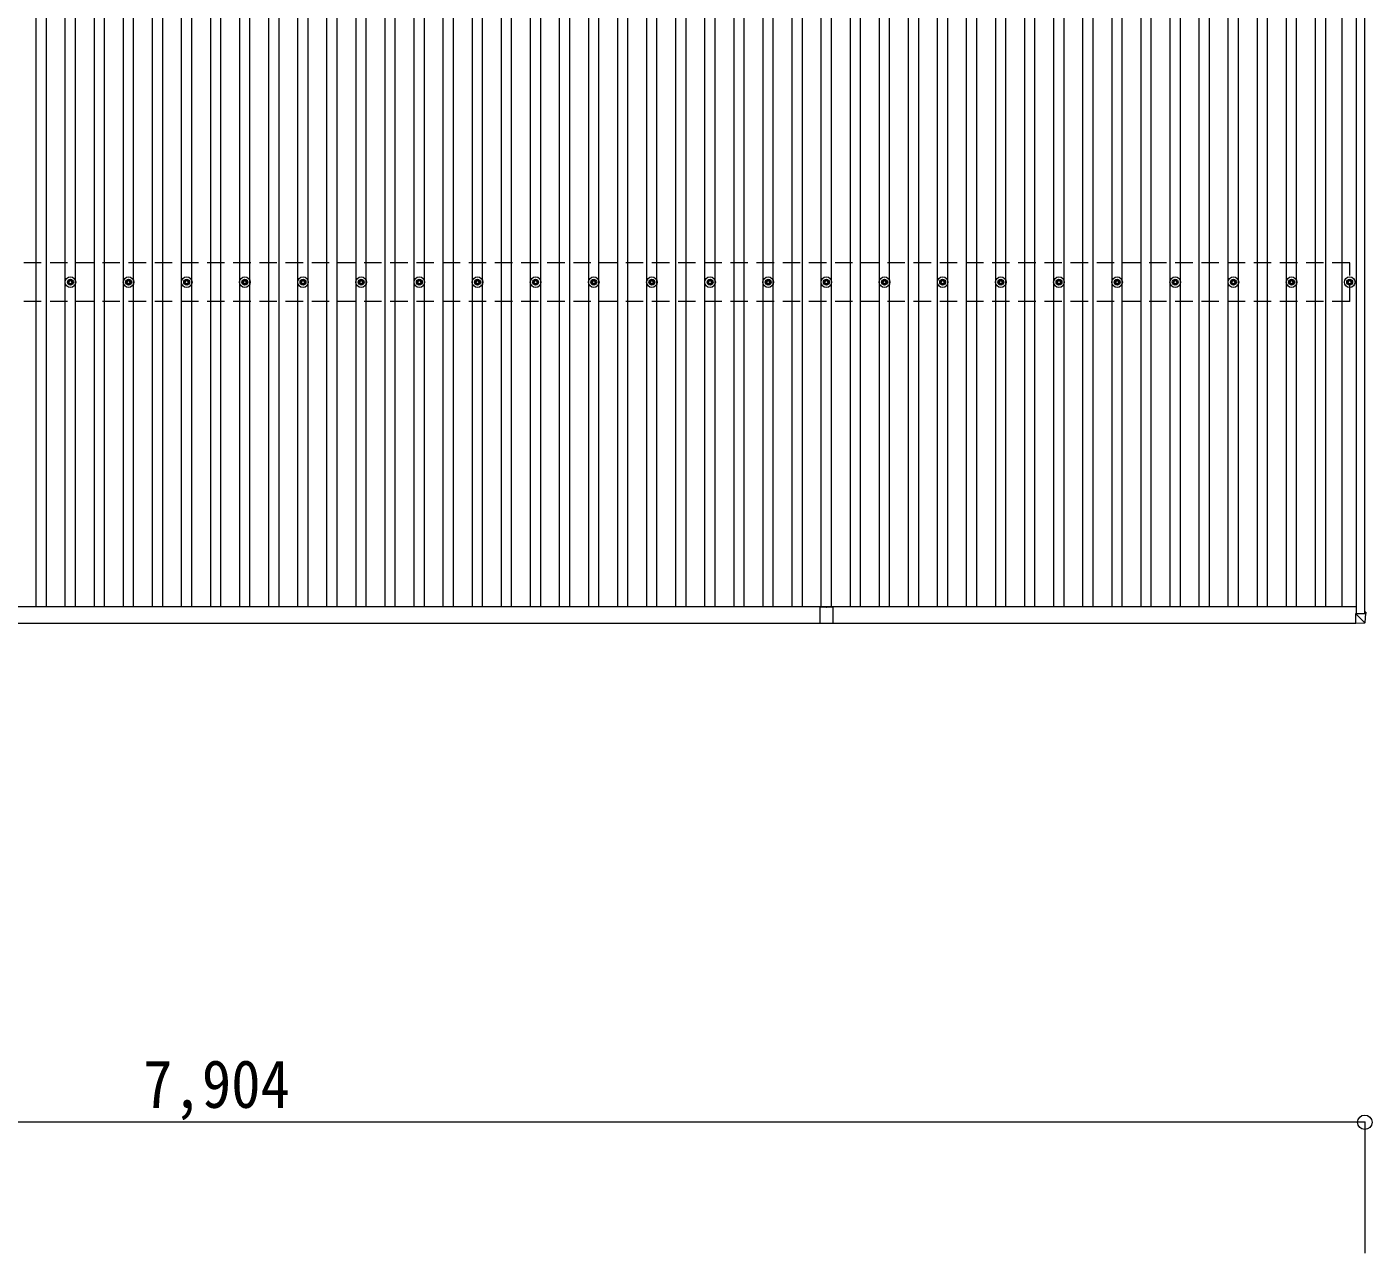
# Model space of a CAD drawing. Units: millimetres at full size, sheet at 1:50; details may follow other scales. Extents: x -14053 to 14053, y -9700 to 9700.
# Drawn here: x -8696 to -4069, y 1265 to 5482 of the extents above; entities that cross this region are included whole.
import ezdxf
from ezdxf.enums import TextEntityAlignment as Align

# ---------------------------------------------------------------- set-up
doc = ezdxf.new("R2010")
doc.units = ezdxf.units.MM
doc.header["$LTSCALE"] = 50
doc.header["$PDMODE"] = 32
doc.header["$PDSIZE"] = 50
doc.linetypes.add('DASHED1', pattern=[1.8, 1.2, -0.6])
for name, color, linetype, lineweight in [('0-8_DIM1', 6, 'Continuous', 9), ('1-1', 2, 'Continuous', 9), ('1-2', 134, 'Continuous', 9), ('1-3', 5, 'Continuous', 5), ('1-4', 2, 'DASHED1', 9), ('1-5', 6, 'Continuous', 9)]:
    doc.layers.add(name, color=color, linetype=linetype, lineweight=lineweight)
doc.styles.add('ＭＳ ゴシック', font='')
doc.styles.get('ＭＳ ゴシック').set_extended_font_data('MS Gothic')

msp = doc.modelspace()

# ---------------------------------------------------------------- linework, layer by layer
at = {"layer": '0-8_DIM1'}
for q in [(-11998.28, 1714.75), (-4094.28, 1264.75)]:
    msp.add_line((-4094.28, 1714.75), q, dxfattribs=at)
msp.add_point((-4094.28, 1714.75), dxfattribs=at)
at = {"layer": '1-1'}
for p, q in [((-4123.28, 3464.16), (-4123.28, 8845.19)), ((-4094.28, 3469.05), (-4094.28, 8845.24)), ((-4172.78, 3488.9), (-4172.78, 8818)), ((-11969.28, 3488.9), (-4123.28, 3488.9)), ((-11967.8, 3431.75), (-5968.78, 3431.75)), ((-5923.78, 3431.75), (-4125.58, 3431.75))]:
    msp.add_line(p, q, dxfattribs=at)
at = {"layer": '1-2'}
for p, q in [((-8663.78, 3488.9), (-8663.78, 8818)), ((-8628.78, 3488.9), (-8628.78, 8818)), ((-8563.78, 3488.9), (-8563.78, 8818)), ((-8528.78, 3488.9), (-8528.78, 8818)), ((-8463.78, 3488.9), (-8463.78, 8818)), ((-8428.78, 3488.9), (-8428.78, 8818)), ((-8363.78, 3488.9), (-8363.78, 8818)), ((-8328.78, 3488.9), (-8328.78, 8818)), ((-8263.78, 3488.9), (-8263.78, 8818)), ((-8228.78, 3488.9), (-8228.78, 8818)), ((-8163.78, 3488.9), (-8163.78, 8818)), ((-8128.78, 3488.9), (-8128.78, 8818)), ((-8063.78, 3488.9), (-8063.78, 8818)), ((-8028.78, 3488.9), (-8028.78, 8818)), ((-7963.78, 3488.9), (-7963.78, 8818)), ((-7928.78, 3488.9), (-7928.78, 8818)), ((-7863.78, 3488.9), (-7863.78, 8818)), ((-7828.78, 3488.9), (-7828.78, 8818)), ((-7763.78, 3488.9), (-7763.78, 8818)), ((-7728.78, 3488.9), (-7728.78, 8818)), ((-7663.78, 3488.9), (-7663.78, 8818)), ((-7628.78, 3488.9), (-7628.78, 8818)), ((-7563.78, 3488.9), (-7563.78, 8818)), ((-7528.78, 3488.9), (-7528.78, 8818)), ((-7463.78, 3488.9), (-7463.78, 8818)), ((-7428.78, 3488.9), (-7428.78, 8818)), ((-7363.78, 3488.9), (-7363.78, 8818)), ((-7328.78, 3488.9), (-7328.78, 8818)), ((-7263.78, 3488.9), (-7263.78, 8818)), ((-7228.78, 3488.9), (-7228.78, 8818)), ((-7163.78, 3488.9), (-7163.78, 8818)), ((-7128.78, 3488.9), (-7128.78, 8818)), ((-7063.78, 3488.9), (-7063.78, 8818)), ((-7028.78, 3488.9), (-7028.78, 8818)), ((-6963.78, 3488.9), (-6963.78, 8818)), ((-6928.78, 3488.9), (-6928.78, 8818)), ((-6863.78, 3488.9), (-6863.78, 8818)), ((-6828.78, 3488.9), (-6828.78, 8818)), ((-6763.78, 3488.9), (-6763.78, 8818)), ((-6728.78, 3488.9), (-6728.78, 8818)), ((-6663.78, 3488.9), (-6663.78, 8818)), ((-6628.78, 3488.9), (-6628.78, 8818)), ((-6563.78, 3488.9), (-6563.78, 8818)), ((-6528.78, 3488.9), (-6528.78, 8818)), ((-6463.78, 3488.9), (-6463.78, 8818)), ((-6428.78, 3488.9), (-6428.78, 8818)), ((-6363.78, 3488.9), (-6363.78, 8818)), ((-6328.78, 3488.9), (-6328.78, 8818)), ((-6263.78, 3488.9), (-6263.78, 8818)), ((-6228.78, 3488.9), (-6228.78, 8818)), ((-6163.78, 3488.9), (-6163.78, 8818)), ((-6128.78, 3488.9), (-6128.78, 8818)), ((-6063.78, 3488.9), (-6063.78, 8818)), ((-6028.78, 3488.9), (-6028.78, 8818)), ((-5963.78, 3488.9), (-5963.78, 8818)), ((-5928.78, 3488.9), (-5928.78, 8818)), ((-5863.78, 3488.9), (-5863.78, 8818)), ((-5828.78, 3488.9), (-5828.78, 8818)), ((-5763.78, 3488.9), (-5763.78, 8818)), ((-5728.78, 3488.9), (-5728.78, 8818)), ((-5663.78, 3488.9), (-5663.78, 8818)), ((-5628.78, 3488.9), (-5628.78, 8818)), ((-5563.78, 3488.9), (-5563.78, 8818)), ((-5528.78, 3488.9), (-5528.78, 8818)), ((-5463.78, 3488.9), (-5463.78, 8818)), ((-5428.78, 3488.9), (-5428.78, 8818)), ((-5363.78, 3488.9), (-5363.78, 8818)), ((-5328.78, 3488.9), (-5328.78, 8818)), ((-5263.78, 3488.9), (-5263.78, 8818)), ((-5228.78, 3488.9), (-5228.78, 8818)), ((-5163.78, 3488.9), (-5163.78, 8818)), ((-5128.78, 3488.9), (-5128.78, 8818)), ((-5063.78, 3488.9), (-5063.78, 8818)), ((-5028.78, 3488.9), (-5028.78, 8818)), ((-4963.78, 3488.9), (-4963.78, 8818)), ((-4928.78, 3488.9), (-4928.78, 8818)), ((-4863.78, 3488.9), (-4863.78, 8818)), ((-4828.78, 3488.9), (-4828.78, 8818)), ((-4763.78, 3488.9), (-4763.78, 8818)), ((-4728.78, 3488.9), (-4728.78, 8818)), ((-4663.78, 3488.9), (-4663.78, 8818)), ((-4628.78, 3488.9), (-4628.78, 8818)), ((-4563.78, 3488.9), (-4563.78, 8818)), ((-4528.78, 3488.9), (-4528.78, 8818)), ((-4463.78, 3488.9), (-4463.78, 8818)), ((-4428.78, 3488.9), (-4428.78, 8818)), ((-4363.78, 3488.9), (-4363.78, 8818)), ((-4328.78, 3488.9), (-4328.78, 8818)), ((-4263.78, 3488.9), (-4263.78, 8818)), ((-4228.78, 3488.9), (-4228.78, 8818))]:
    msp.add_line(p, q, dxfattribs=at)
at = {"layer": '1-3'}
for p, q in [((-8556.28, 4606.14), (-8551.86, 4606.14)), ((-8556.28, 4602.64), (-8551.86, 4602.64)), ((-8548.03, 4614.39), (-8548.03, 4609.97)), ((-8548.03, 4598.81), (-8548.03, 4594.39)), ((-8544.53, 4614.39), (-8544.53, 4609.97)), ((-8544.53, 4598.81), (-8544.53, 4594.39)), ((-8540.7, 4606.14), (-8536.28, 4606.14)), ((-8540.7, 4602.64), (-8536.28, 4602.64)), ((-8356.28, 4606.14), (-8351.86, 4606.14)), ((-8356.28, 4602.64), (-8351.86, 4602.64)), ((-8348.03, 4614.39), (-8348.03, 4609.97)), ((-8348.03, 4598.81), (-8348.03, 4594.39)), ((-8344.53, 4614.39), (-8344.53, 4609.97)), ((-8344.53, 4598.81), (-8344.53, 4594.39)), ((-8340.7, 4606.14), (-8336.28, 4606.14)), ((-8340.7, 4602.64), (-8336.28, 4602.64)), ((-8156.28, 4606.14), (-8151.86, 4606.14)), ((-8156.28, 4602.64), (-8151.86, 4602.64)), ((-8148.03, 4614.39), (-8148.03, 4609.97)), ((-8148.03, 4598.81), (-8148.03, 4594.39)), ((-8144.53, 4614.39), (-8144.53, 4609.97)), ((-8144.53, 4598.81), (-8144.53, 4594.39)), ((-8140.7, 4606.14), (-8136.28, 4606.14)), ((-8140.7, 4602.64), (-8136.28, 4602.64)), ((-7956.28, 4606.14), (-7951.86, 4606.14)), ((-7956.28, 4602.64), (-7951.86, 4602.64)), ((-7948.03, 4614.39), (-7948.03, 4609.97)), ((-7948.03, 4598.81), (-7948.03, 4594.39)), ((-7944.53, 4614.39), (-7944.53, 4609.97)), ((-7944.53, 4598.81), (-7944.53, 4594.39)), ((-7940.7, 4606.14), (-7936.28, 4606.14)), ((-7940.7, 4602.64), (-7936.28, 4602.64)), ((-7756.28, 4606.14), (-7751.86, 4606.14)), ((-7756.28, 4602.64), (-7751.86, 4602.64)), ((-7748.03, 4614.39), (-7748.03, 4609.97)), ((-7748.03, 4598.81), (-7748.03, 4594.39)), ((-7744.53, 4614.39), (-7744.53, 4609.97)), ((-7744.53, 4598.81), (-7744.53, 4594.39)), ((-7740.7, 4606.14), (-7736.28, 4606.14)), ((-7740.7, 4602.64), (-7736.28, 4602.64)), ((-7556.28, 4606.14), (-7551.86, 4606.14)), ((-7556.28, 4602.64), (-7551.86, 4602.64)), ((-7548.03, 4614.39), (-7548.03, 4609.97)), ((-7548.03, 4598.81), (-7548.03, 4594.39)), ((-7544.53, 4614.39), (-7544.53, 4609.97)), ((-7544.53, 4598.81), (-7544.53, 4594.39)), ((-7540.7, 4606.14), (-7536.28, 4606.14)), ((-7540.7, 4602.64), (-7536.28, 4602.64)), ((-7356.28, 4606.14), (-7351.86, 4606.14)), ((-7356.28, 4602.64), (-7351.86, 4602.64)), ((-7348.03, 4614.39), (-7348.03, 4609.97)), ((-7348.03, 4598.81), (-7348.03, 4594.39)), ((-7344.53, 4614.39), (-7344.53, 4609.97)), ((-7344.53, 4598.81), (-7344.53, 4594.39)), ((-7340.7, 4606.14), (-7336.28, 4606.14)), ((-7340.7, 4602.64), (-7336.28, 4602.64)), ((-7156.28, 4606.14), (-7151.86, 4606.14)), ((-7156.28, 4602.64), (-7151.86, 4602.64)), ((-7148.03, 4614.39), (-7148.03, 4609.97)), ((-7148.03, 4598.81), (-7148.03, 4594.39)), ((-7144.53, 4614.39), (-7144.53, 4609.97)), ((-7144.53, 4598.81), (-7144.53, 4594.39)), ((-7140.7, 4606.14), (-7136.28, 4606.14)), ((-7140.7, 4602.64), (-7136.28, 4602.64)), ((-6956.28, 4606.14), (-6951.86, 4606.14)), ((-6956.28, 4602.64), (-6951.86, 4602.64)), ((-6948.03, 4614.39), (-6948.03, 4609.97)), ((-6948.03, 4598.81), (-6948.03, 4594.39)), ((-6944.53, 4614.39), (-6944.53, 4609.97)), ((-6944.53, 4598.81), (-6944.53, 4594.39)), ((-6940.7, 4606.14), (-6936.28, 4606.14)), ((-6940.7, 4602.64), (-6936.28, 4602.64)), ((-6756.28, 4606.14), (-6751.86, 4606.14)), ((-6756.28, 4602.64), (-6751.86, 4602.64)), ((-6748.03, 4614.39), (-6748.03, 4609.97)), ((-6748.03, 4598.81), (-6748.03, 4594.39)), ((-6744.53, 4614.39), (-6744.53, 4609.97)), ((-6744.53, 4598.81), (-6744.53, 4594.39)), ((-6740.7, 4606.14), (-6736.28, 4606.14)), ((-6740.7, 4602.64), (-6736.28, 4602.64)), ((-6556.28, 4606.14), (-6551.86, 4606.14)), ((-6556.28, 4602.64), (-6551.86, 4602.64)), ((-6548.03, 4614.39), (-6548.03, 4609.97)), ((-6548.03, 4598.81), (-6548.03, 4594.39)), ((-6544.53, 4614.39), (-6544.53, 4609.97)), ((-6544.53, 4598.81), (-6544.53, 4594.39)), ((-6540.7, 4606.14), (-6536.28, 4606.14)), ((-6540.7, 4602.64), (-6536.28, 4602.64)), ((-6356.28, 4606.14), (-6351.86, 4606.14)), ((-6356.28, 4602.64), (-6351.86, 4602.64)), ((-6348.03, 4614.39), (-6348.03, 4609.97)), ((-6348.03, 4598.81), (-6348.03, 4594.39)), ((-6344.53, 4614.39), (-6344.53, 4609.97)), ((-6344.53, 4598.81), (-6344.53, 4594.39)), ((-6340.7, 4606.14), (-6336.28, 4606.14)), ((-6340.7, 4602.64), (-6336.28, 4602.64)), ((-6156.28, 4606.14), (-6151.86, 4606.14)), ((-6156.28, 4602.64), (-6151.86, 4602.64)), ((-6148.03, 4614.39), (-6148.03, 4609.97)), ((-6148.03, 4598.81), (-6148.03, 4594.39)), ((-6144.53, 4614.39), (-6144.53, 4609.97)), ((-6144.53, 4598.81), (-6144.53, 4594.39)), ((-6140.7, 4606.14), (-6136.28, 4606.14)), ((-6140.7, 4602.64), (-6136.28, 4602.64)), ((-5956.28, 4606.14), (-5951.86, 4606.14)), ((-5956.28, 4602.64), (-5951.86, 4602.64)), ((-5948.03, 4614.39), (-5948.03, 4609.97)), ((-5948.03, 4598.81), (-5948.03, 4594.39)), ((-5944.53, 4614.39), (-5944.53, 4609.97)), ((-5944.53, 4598.81), (-5944.53, 4594.39)), ((-5940.7, 4606.14), (-5936.28, 4606.14)), ((-5940.7, 4602.64), (-5936.28, 4602.64)), ((-5756.28, 4606.14), (-5751.86, 4606.14)), ((-5756.28, 4602.64), (-5751.86, 4602.64)), ((-5748.03, 4614.39), (-5748.03, 4609.97)), ((-5748.03, 4598.81), (-5748.03, 4594.39)), ((-5744.53, 4614.39), (-5744.53, 4609.97)), ((-5744.53, 4598.81), (-5744.53, 4594.39)), ((-5740.7, 4606.14), (-5736.28, 4606.14)), ((-5740.7, 4602.64), (-5736.28, 4602.64)), ((-5556.28, 4606.14), (-5551.86, 4606.14)), ((-5556.28, 4602.64), (-5551.86, 4602.64)), ((-5548.03, 4614.39), (-5548.03, 4609.97)), ((-5548.03, 4598.81), (-5548.03, 4594.39)), ((-5544.53, 4614.39), (-5544.53, 4609.97)), ((-5544.53, 4598.81), (-5544.53, 4594.39)), ((-5540.7, 4606.14), (-5536.28, 4606.14)), ((-5540.7, 4602.64), (-5536.28, 4602.64)), ((-5356.28, 4606.14), (-5351.86, 4606.14)), ((-5356.28, 4602.64), (-5351.86, 4602.64)), ((-5348.03, 4614.39), (-5348.03, 4609.97)), ((-5348.03, 4598.81), (-5348.03, 4594.39)), ((-5344.53, 4614.39), (-5344.53, 4609.97)), ((-5344.53, 4598.81), (-5344.53, 4594.39)), ((-5340.7, 4606.14), (-5336.28, 4606.14)), ((-5340.7, 4602.64), (-5336.28, 4602.64)), ((-5156.28, 4606.14), (-5151.86, 4606.14)), ((-5156.28, 4602.64), (-5151.86, 4602.64)), ((-5148.03, 4614.39), (-5148.03, 4609.97)), ((-5148.03, 4598.81), (-5148.03, 4594.39)), ((-5144.53, 4614.39), (-5144.53, 4609.97)), ((-5144.53, 4598.81), (-5144.53, 4594.39)), ((-5140.7, 4606.14), (-5136.28, 4606.14)), ((-5140.7, 4602.64), (-5136.28, 4602.64)), ((-4956.28, 4606.14), (-4951.86, 4606.14)), ((-4956.28, 4602.64), (-4951.86, 4602.64)), ((-4948.03, 4614.39), (-4948.03, 4609.97)), ((-4948.03, 4598.81), (-4948.03, 4594.39)), ((-4944.53, 4614.39), (-4944.53, 4609.97)), ((-4944.53, 4598.81), (-4944.53, 4594.39)), ((-4940.7, 4606.14), (-4936.28, 4606.14)), ((-4940.7, 4602.64), (-4936.28, 4602.64)), ((-4756.28, 4606.14), (-4751.86, 4606.14)), ((-4756.28, 4602.64), (-4751.86, 4602.64)), ((-4748.03, 4614.39), (-4748.03, 4609.97)), ((-4748.03, 4598.81), (-4748.03, 4594.39)), ((-4744.53, 4614.39), (-4744.53, 4609.97)), ((-4744.53, 4598.81), (-4744.53, 4594.39)), ((-4740.7, 4606.14), (-4736.28, 4606.14)), ((-4740.7, 4602.64), (-4736.28, 4602.64)), ((-4556.28, 4606.14), (-4551.86, 4606.14)), ((-4556.28, 4602.64), (-4551.86, 4602.64)), ((-4548.03, 4614.39), (-4548.03, 4609.97)), ((-4548.03, 4598.81), (-4548.03, 4594.39)), ((-4544.53, 4614.39), (-4544.53, 4609.97)), ((-4544.53, 4598.81), (-4544.53, 4594.39)), ((-4540.7, 4606.14), (-4536.28, 4606.14)), ((-4540.7, 4602.64), (-4536.28, 4602.64)), ((-4356.28, 4606.14), (-4351.86, 4606.14)), ((-4356.28, 4602.64), (-4351.86, 4602.64)), ((-4348.03, 4614.39), (-4348.03, 4609.97)), ((-4348.03, 4598.81), (-4348.03, 4594.39)), ((-4344.53, 4614.39), (-4344.53, 4609.97)), ((-4344.53, 4598.81), (-4344.53, 4594.39)), ((-4340.7, 4606.14), (-4336.28, 4606.14)), ((-4340.7, 4602.64), (-4336.28, 4602.64)), ((-4156.28, 4606.14), (-4151.86, 4606.14)), ((-4156.28, 4602.64), (-4151.86, 4602.64)), ((-4148.03, 4614.39), (-4148.03, 4609.97)), ((-4148.03, 4598.81), (-4148.03, 4594.39)), ((-4144.53, 4614.39), (-4144.53, 4609.97)), ((-4144.53, 4598.81), (-4144.53, 4594.39)), ((-4140.7, 4606.14), (-4136.28, 4606.14)), ((-4140.7, 4602.64), (-4136.28, 4602.64))]:
    msp.add_line(p, q, dxfattribs=at)
for centre, radius in [((-8546.28, 4604.39), 18.25), ((-8546.28, 4604.39), 10.15), ((-8546.28, 4604.39), 5.85), ((-8546.28, 4604.39), 5.25), ((-8346.28, 4604.39), 18.25), ((-8346.28, 4604.39), 10.15), ((-8346.28, 4604.39), 5.85), ((-8346.28, 4604.39), 5.25), ((-8146.28, 4604.39), 18.25), ((-8146.28, 4604.39), 10.15), ((-8146.28, 4604.39), 5.85), ((-8146.28, 4604.39), 5.25), ((-7946.28, 4604.39), 18.25), ((-7946.28, 4604.39), 10.15), ((-7946.28, 4604.39), 5.85), ((-7946.28, 4604.39), 5.25), ((-7746.28, 4604.39), 18.25), ((-7746.28, 4604.39), 10.15), ((-7746.28, 4604.39), 5.85), ((-7746.28, 4604.39), 5.25), ((-7546.28, 4604.39), 18.25), ((-7546.28, 4604.39), 10.15), ((-7546.28, 4604.39), 5.85), ((-7546.28, 4604.39), 5.25), ((-7346.28, 4604.39), 18.25), ((-7346.28, 4604.39), 10.15), ((-7346.28, 4604.39), 5.85), ((-7346.28, 4604.39), 5.25), ((-7146.28, 4604.39), 18.25), ((-7146.28, 4604.39), 10.15), ((-7146.28, 4604.39), 5.85), ((-7146.28, 4604.39), 5.25), ((-6946.28, 4604.39), 18.25), ((-6946.28, 4604.39), 10.15), ((-6946.28, 4604.39), 5.85), ((-6946.28, 4604.39), 5.25), ((-6746.28, 4604.39), 18.25), ((-6746.28, 4604.39), 10.15), ((-6746.28, 4604.39), 5.85), ((-6746.28, 4604.39), 5.25), ((-6546.28, 4604.39), 18.25), ((-6546.28, 4604.39), 10.15), ((-6546.28, 4604.39), 5.85), ((-6546.28, 4604.39), 5.25), ((-6346.28, 4604.39), 18.25), ((-6346.28, 4604.39), 10.15), ((-6346.28, 4604.39), 5.85), ((-6346.28, 4604.39), 5.25), ((-6146.28, 4604.39), 18.25), ((-6146.28, 4604.39), 10.15), ((-6146.28, 4604.39), 5.85), ((-6146.28, 4604.39), 5.25), ((-5946.28, 4604.39), 18.25), ((-5946.28, 4604.39), 10.15), ((-5946.28, 4604.39), 5.85), ((-5946.28, 4604.39), 5.25), ((-5746.28, 4604.39), 18.25), ((-5746.28, 4604.39), 10.15), ((-5746.28, 4604.39), 5.85), ((-5746.28, 4604.39), 5.25), ((-5546.28, 4604.39), 18.25), ((-5546.28, 4604.39), 10.15), ((-5546.28, 4604.39), 5.85), ((-5546.28, 4604.39), 5.25), ((-5346.28, 4604.39), 18.25), ((-5346.28, 4604.39), 10.15), ((-5346.28, 4604.39), 5.85), ((-5346.28, 4604.39), 5.25), ((-5146.28, 4604.39), 18.25), ((-5146.28, 4604.39), 10.15), ((-5146.28, 4604.39), 5.85), ((-5146.28, 4604.39), 5.25), ((-4946.28, 4604.39), 18.25), ((-4946.28, 4604.39), 10.15), ((-4946.28, 4604.39), 5.85), ((-4946.28, 4604.39), 5.25), ((-4746.28, 4604.39), 18.25), ((-4746.28, 4604.39), 10.15), ((-4746.28, 4604.39), 5.85), ((-4746.28, 4604.39), 5.25), ((-4546.28, 4604.39), 18.25), ((-4546.28, 4604.39), 10.15), ((-4546.28, 4604.39), 5.85), ((-4546.28, 4604.39), 5.25), ((-4346.28, 4604.39), 18.25), ((-4346.28, 4604.39), 10.15), ((-4346.28, 4604.39), 5.85), ((-4346.28, 4604.39), 5.25), ((-4146.28, 4604.39), 18.25), ((-4146.28, 4604.39), 10.15), ((-4146.28, 4604.39), 5.85), ((-4146.28, 4604.39), 5.25)]:
    msp.add_circle(centre, radius, dxfattribs=at)
at = {"layer": '1-4'}
for p, q in [((-4146.28, 4671.39), (-11946.28, 4671.39)), ((-4146.28, 4537.39), (-4146.28, 4671.39)), ((-4146.28, 4537.39), (-11946.28, 4537.39))]:
    msp.add_line(p, q, dxfattribs=at)
at = {"layer": '1-5'}
for p, q in [((-5947, 3486.42), (-5968.78, 3486.42)), ((-5968.78, 3486.42), (-5968.78, 3429.92)), ((-5923.78, 3486.42), (-5945.57, 3486.42)), ((-5923.78, 3486.42), (-5923.78, 3429.92)), ((-5923.78, 3429.92), (-5968.78, 3429.92)), ((-4125.58, 3429.92), (-4125.58, 3464.16)), ((-4093.18, 3464.13), (-4125.58, 3464.07)), ((-4125.58, 3464.07), (-4095.14, 3433.7)), ((-4095.02, 3431.78), (-4125.58, 3429.92)), ((-4125.56, 3464.16), (-4094.26, 3464.21)), ((-4092.22, 3469.04), (-4094.58, 3469.05)), ((-4094.58, 3469.05), (-4094.58, 3464.21)), ((-4094.58, 3468.96), (-4094.25, 3468.96)), ((-4094.58, 3465.5), (-4093.9, 3465.5)), ((-4093.99, 3465.5), (-4093.78, 3468.94)), ((-4093.9, 3465.5), (-4093.9, 3465.45)), ((-4093.78, 3464.23), (-4093.78, 3468.94)), ((-4093.15, 3433.65), (-4091.28, 3464.2)), ((-4091.28, 3469.01), (-4091.28, 3464.2))]:
    msp.add_line(p, q, dxfattribs=at)
msp.add_lwpolyline([(-4093.98, 3464.22), (-4093.9, 3465.45), (-4094.58, 3465.45)], dxfattribs=at)
for centre, radius, start, end in [((-5947, 3485.92), 0.5, 44.427, 90), ((-5946.28, 3486.62), 0.5, 224.427, 315.573), ((-5945.57, 3485.92), 0.5, 90, 135.573), ((-4095.15, 3433.78), 2, 273.49196, 356.49194)]:
    msp.add_arc(centre, radius, start, end, dxfattribs=at)
for centre, major_axis, ratio, start_param, end_param in [((-4125.58, 3464.17), (0.707, 0.001), 0.023584, 4.7123684, 4.7493839), ((-4092.94, 3469.71), (2.1, 36.05), 0.055302, 3.0925362, 3.1416033), ((-4095.15, 3433.78), (2, -0.12), 0.057795, 4.76669, 6.2852242), ((-4094.28, 3468.94), (0.501, 0), 0.033322, 6.2831814, 7.7879995), ((-4094.28, 3464.23), (0.501, 0), 0.033268, 4.7646509, 6.2831851), ((-4093.29, 3464.2), (2, 0), 0.033268, 4.7646509, 6.2831851), ((-4092.28, 3469.01), (1, 0), 0.033322, 6.2831814, 7.7879995)]:
    msp.add_ellipse(centre, major_axis=major_axis, ratio=ratio, start_param=start_param, end_param=end_param, dxfattribs=at)

# ---------------------------------------------------------------- texts
at = {"layer": '0-8_DIM1', "color": 7, "style": 'ＭＳ ゴシック', "width": 0.9}
msp.add_text('7,904', height=165, dxfattribs=at).set_placement((-8296.28, 1714.75), align=Align.BOTTOM_LEFT)

doc.saveas('drawing.dxf')
